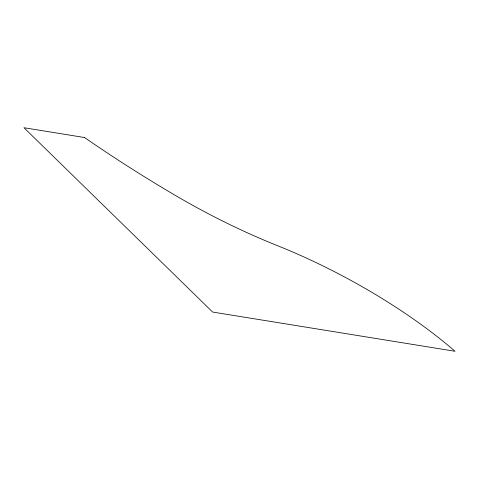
<?xml version="1.0" encoding="UTF-8"?>
<svg xmlns="http://www.w3.org/2000/svg" width="479" height="479" viewBox="0 0 479 479"><rect width="100%" height="100%" fill="white"/><g stroke="black" fill="none" stroke-linecap="round" stroke-linejoin="round"><path stroke-width="0.72" d="M84.555 137.527L23.95 127.719L212.628 312.051L455.05 351.281A225.076 71.042 28.2 0 0 277.377 245.631A248.29 78.37 28.2 0 1 175.5 195.498A490.819 154.927 28.2 0 1 84.555 137.527"/></g></svg>
